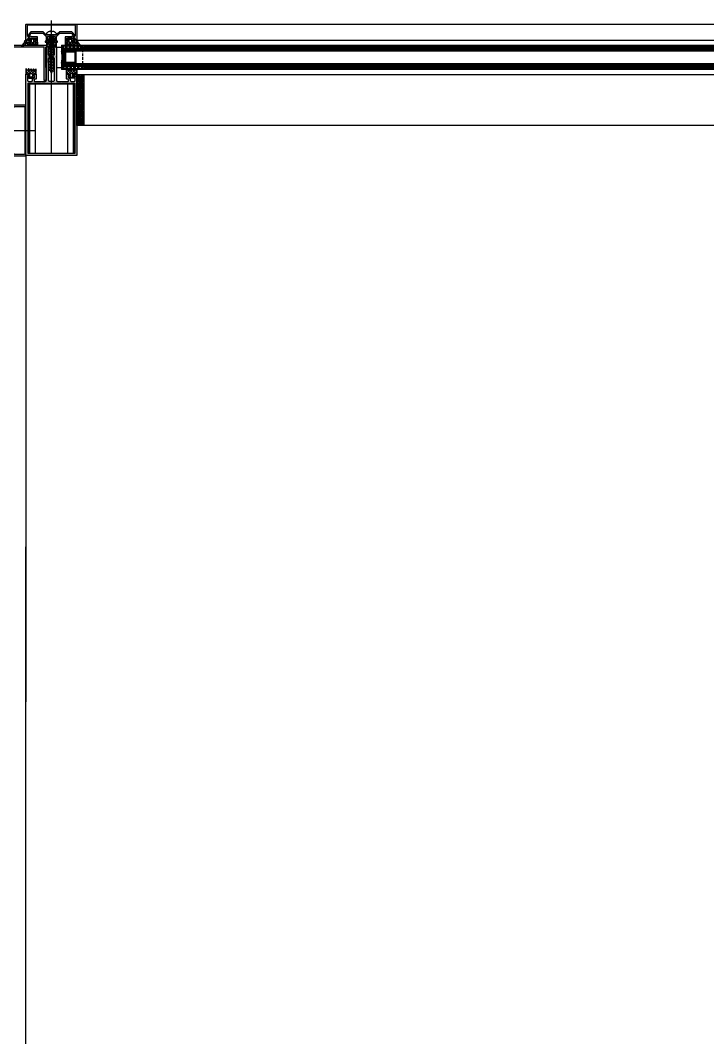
# Model space of a CAD drawing. Header units: millimetres. Extents: x 809 to 8159, y 33 to 4533.
# Drawn here: x 4983.3 to 5051, y 3380.2 to 3480.4 of the extents above; entities that cross this region are included whole.
import ezdxf

# ---------------------------------------------------------------- set-up
doc = ezdxf.new("R2010")
doc.units = ezdxf.units.MM
doc.linetypes.add('DASHDOT', pattern=[25.4, 12.7, -6.35, 0, -6.35])
doc.linetypes.add('HIDDEN', pattern=[0.375, 0.25, -0.125])
for name, color, linetype in [('1', 3, 'Continuous'), ('11', 11, 'Continuous'), ('3', 11, 'Continuous'), ('5', 11, 'Continuous'), ('EKSEN', 11, 'Continuous'), ('FITILLER', 240, 'Continuous'), ('GORUNUS-TARAMA', 11, 'Continuous')]:
    doc.layers.add(name, color=color, linetype=linetype)
doc.layers.add('cam', color=5, linetype='Continuous', lineweight=0)

# ---------------------------------------------------------------- blocks, each defined once
blk = doc.blocks.new('ajsdfxcvzx')
h = blk.add_hatch(color=256)
edge = h.paths.add_edge_path()
edge.add_arc((36944.6, -5111.41), 0.05, 0, 90)
edge.add_line((36944.6, -5111.36), (36939.96, -5111.36))
edge.add_arc((36939.96, -5111.41), 0.05, 90, 180)
edge.add_line((36939.91, -5111.41), (36939.91, -5112.37))
edge.add_line((36939.91, -5112.37), (36940.05, -5112.48))
edge.add_arc((36940.01, -5112.52), 0.05, -40, 50, ccw=False)
edge.add_line((36940.05, -5112.55), (36939.82, -5112.83))
edge.add_arc((36939.8, -5112.81), 0.02, 180, 320, ccw=False)
edge.add_line((36939.78, -5112.81), (36939.78, -5111.28))
edge.add_arc((36939.83, -5111.28), 0.05, 90, 180, ccw=False)
edge.add_line((36939.83, -5111.23), (36944.73, -5111.23))
edge.add_arc((36944.73, -5111.28), 0.05, 0, 90, ccw=False)
edge.add_line((36944.78, -5111.28), (36944.78, -5112.81))
edge.add_arc((36944.76, -5112.81), 0.02, -140, 0, ccw=False)
edge.add_line((36944.75, -5112.83), (36944.52, -5112.55))
edge.add_arc((36944.55, -5112.52), 0.05, 130, 220, ccw=False)
edge.add_line((36944.52, -5112.48), (36944.65, -5112.37))
edge.add_line((36944.65, -5112.37), (36944.65, -5111.41))
h = blk.add_hatch(color=256)
edge = h.paths.add_edge_path()
edge.add_line((36943.76, -5112.61), (36944.36, -5112.61))
edge.add_line((36944.36, -5112.61), (36944.6, -5112.89))
edge.add_line((36944.6, -5112.89), (36944.39, -5112.89))
edge.add_line((36944.39, -5112.89), (36944.39, -5112.96))
edge.add_arc((36944.44, -5112.96), 0.05, 180, 270)
edge.add_line((36944.44, -5113.01), (36944.78, -5113.01))
edge.add_line((36944.78, -5113.01), (36944.78, -5112.9))
edge.add_line((36944.78, -5112.9), (36944.48, -5112.54))
edge.add_arc((36944.52, -5112.51), 0.05, 130, 220, ccw=False)
edge.add_line((36944.49, -5112.47), (36944.58, -5112.4))
edge.add_arc((36944.54, -5112.36), 0.05, 310, 400)
edge.add_line((36944.58, -5112.33), (36944.33, -5112.02))
edge.add_arc((36944.29, -5112.06), 0.05, 40, 90)
edge.add_line((36944.29, -5112.01), (36943.11, -5112.01))
edge.add_arc((36943.11, -5112.06), 0.05, 90, 135)
edge.add_line((36943.07, -5112.02), (36942.9, -5112.2))
edge.add_line((36942.9, -5112.2), (36942.9, -5112.24))
edge.add_line((36942.9, -5112.24), (36942.85, -5112.24))
edge.add_line((36942.85, -5112.24), (36942.8, -5112.29))
edge.add_arc((36942.76, -5112.26), 0.05, 270, 315, ccw=False)
edge.add_line((36942.76, -5112.31), (36941.81, -5112.31))
edge.add_arc((36941.81, -5112.26), 0.05, 225, 270, ccw=False)
edge.add_line((36941.77, -5112.29), (36941.71, -5112.24))
edge.add_line((36941.71, -5112.24), (36941.67, -5112.24))
edge.add_line((36941.67, -5112.24), (36941.67, -5112.2))
edge.add_line((36941.67, -5112.2), (36941.5, -5112.02))
edge.add_arc((36941.46, -5112.06), 0.05, 45, 90)
edge.add_line((36941.46, -5112.01), (36940.28, -5112.01))
edge.add_arc((36940.28, -5112.06), 0.05, 90, 140)
edge.add_line((36940.24, -5112.02), (36939.99, -5112.33))
edge.add_arc((36940.02, -5112.36), 0.05, 140, 230)
edge.add_line((36939.99, -5112.4), (36940.08, -5112.47))
edge.add_arc((36940.05, -5112.51), 0.05, -40, 50, ccw=False)
edge.add_line((36940.09, -5112.54), (36939.79, -5112.9))
edge.add_line((36939.79, -5112.9), (36939.79, -5113.01))
edge.add_line((36939.79, -5113.01), (36940.13, -5113.01))
edge.add_arc((36940.13, -5112.96), 0.05, 270, 360)
edge.add_line((36940.18, -5112.96), (36940.18, -5112.89))
edge.add_line((36940.18, -5112.89), (36939.97, -5112.89))
edge.add_line((36939.97, -5112.89), (36940.21, -5112.61))
edge.add_line((36940.21, -5112.61), (36940.81, -5112.61))
edge.add_line((36940.81, -5112.61), (36940.81, -5112.89))
edge.add_line((36940.81, -5112.89), (36940.68, -5112.89))
edge.add_line((36940.68, -5112.89), (36940.68, -5112.96))
edge.add_arc((36940.73, -5112.96), 0.05, 180, 270)
edge.add_line((36940.73, -5113.01), (36940.93, -5113.01))
edge.add_line((36940.93, -5113.01), (36940.93, -5112.54))
edge.add_arc((36940.88, -5112.54), 0.05, 0, 90)
edge.add_line((36940.88, -5112.49), (36940.3, -5112.49))
edge.add_arc((36940.3, -5112.44), 0.05, 230, 270, ccw=False)
edge.add_line((36940.27, -5112.47), (36940.16, -5112.38))
edge.add_arc((36940.19, -5112.35), 0.05, 140, 230, ccw=False)
edge.add_line((36940.16, -5112.31), (36940.3, -5112.14))
edge.add_arc((36940.34, -5112.18), 0.05, 90, 140, ccw=False)
edge.add_line((36940.34, -5112.13), (36941.41, -5112.13))
edge.add_arc((36941.41, -5112.18), 0.05, 45, 90, ccw=False)
edge.add_line((36941.45, -5112.14), (36941.77, -5112.46))
edge.add_arc((36941.73, -5112.5), 0.05, 0, 45, ccw=False)
edge.add_line((36941.78, -5112.5), (36941.78, -5112.91))
edge.add_line((36941.78, -5112.91), (36941.68, -5112.91))
edge.add_line((36941.68, -5112.91), (36941.68, -5113.01))
edge.add_line((36941.68, -5113.01), (36941.98, -5113.01))
edge.add_arc((36941.98, -5112.96), 0.05, 270, 360)
edge.add_line((36942.03, -5112.96), (36942.03, -5112.89))
edge.add_line((36942.03, -5112.89), (36941.9, -5112.89))
edge.add_line((36941.9, -5112.89), (36941.9, -5112.51))
edge.add_arc((36941.95, -5112.51), 0.05, 90, 180, ccw=False)
edge.add_line((36941.95, -5112.46), (36942.61, -5112.46))
edge.add_arc((36942.61, -5112.51), 0.05, 0, 90, ccw=False)
edge.add_line((36942.66, -5112.51), (36942.66, -5112.89))
edge.add_line((36942.66, -5112.89), (36942.53, -5112.89))
edge.add_line((36942.53, -5112.89), (36942.53, -5112.96))
edge.add_arc((36942.58, -5112.96), 0.05, 180, 270)
edge.add_line((36942.58, -5113.01), (36942.88, -5113.01))
edge.add_line((36942.88, -5113.01), (36942.88, -5112.91))
edge.add_line((36942.88, -5112.91), (36942.78, -5112.91))
edge.add_line((36942.78, -5112.91), (36942.78, -5112.5))
edge.add_arc((36942.83, -5112.5), 0.05, 135, 180, ccw=False)
edge.add_line((36942.8, -5112.46), (36943.12, -5112.14))
edge.add_arc((36943.16, -5112.18), 0.05, 90, 135, ccw=False)
edge.add_line((36943.16, -5112.13), (36944.23, -5112.13))
edge.add_arc((36944.23, -5112.18), 0.05, 40, 90, ccw=False)
edge.add_line((36944.27, -5112.14), (36944.41, -5112.31))
edge.add_arc((36944.38, -5112.35), 0.05, -50, 40, ccw=False)
edge.add_line((36944.41, -5112.38), (36944.3, -5112.47))
edge.add_arc((36944.27, -5112.44), 0.05, 270, 310, ccw=False)
edge.add_line((36944.27, -5112.49), (36943.69, -5112.49))
edge.add_arc((36943.69, -5112.54), 0.05, 90, 180)
edge.add_line((36943.64, -5112.54), (36943.64, -5113.01))
edge.add_line((36943.64, -5113.01), (36943.84, -5113.01))
edge.add_arc((36943.84, -5112.96), 0.05, 270, 360)
edge.add_line((36943.89, -5112.96), (36943.89, -5112.89))
edge.add_line((36943.89, -5112.89), (36943.76, -5112.89))
edge.add_line((36943.76, -5112.89), (36943.76, -5112.61))
blk.add_hatch(color=256).paths.add_polyline_path([(36930.31, -5113.31), (36941.79, -5113.31), (36941.78, -5116.78), (36941.58, -5116.78), (36941.58, -5113.51), (36930.31, -5113.51)])
h = blk.add_hatch(color=256)
edge = h.paths.add_edge_path()
edge.add_line((36940.03, -5116.23), (36940.03, -5116.3))
edge.add_line((36940.03, -5116.3), (36939.94, -5116.3))
edge.add_line((36939.94, -5116.3), (36939.94, -5116.78))
edge.add_arc((36940.04, -5116.78), 0.1, 180, 270)
edge.add_line((36940.04, -5116.88), (36940.32, -5116.88))
edge.add_arc((36940.32, -5116.78), 0.1, 270, 360)
edge.add_line((36940.42, -5116.78), (36940.42, -5116.7))
edge.add_arc((36940.47, -5116.7), 0.05, 495, 540, ccw=False)
edge.add_line((36940.44, -5116.66), (36940.61, -5116.49))
edge.add_arc((36940.57, -5116.45), 0.05, 315, 360)
edge.add_line((36940.62, -5116.45), (36940.62, -5116.3))
edge.add_line((36940.62, -5116.3), (36940.53, -5116.3))
edge.add_line((36940.53, -5116.3), (36940.53, -5116.23))
edge.add_arc((36940.58, -5116.23), 0.05, 90, 180, ccw=False)
edge.add_line((36940.58, -5116.18), (36940.78, -5116.18))
edge.add_line((36940.78, -5116.18), (36940.78, -5116.62))
edge.add_arc((36940.73, -5116.62), 0.05, 270, 360, ccw=False)
edge.add_line((36940.73, -5116.67), (36940.67, -5116.67))
edge.add_arc((36940.67, -5116.72), 0.05, 450, 495)
edge.add_line((36940.63, -5116.68), (36940.6, -5116.71))
edge.add_arc((36940.63, -5116.75), 0.05, 495, 540)
edge.add_line((36940.58, -5116.75), (36940.58, -5116.83))
edge.add_arc((36940.63, -5116.83), 0.05, 180, 270)
edge.add_line((36940.63, -5116.88), (36940.88, -5116.88))
edge.add_line((36940.88, -5116.88), (36941.25, -5116.88))
edge.add_line((36941.25, -5116.88), (36941.28, -5116.91))
edge.add_line((36941.28, -5116.91), (36941.31, -5116.88))
edge.add_line((36941.31, -5116.88), (36941.68, -5116.88))
edge.add_arc((36941.69, -5116.78), 0.0919, 264.9295, 360.955)
edge.add_line((36941.78, -5116.78), (36941.78, -5114.51))
edge.add_arc((36941.78, -5114.49), 0.02, 270, 450)
edge.add_line((36941.78, -5114.47), (36941.78, -5114.45))
edge.add_arc((36941.78, -5114.43), 0.02, 270, 450)
edge.add_line((36941.78, -5114.41), (36941.78, -5113.48))
edge.add_line((36941.78, -5113.48), (36941.92, -5113.48))
edge.add_arc((36941.92, -5113.54), 0.06, 360, 450, ccw=False)
edge.add_line((36941.98, -5113.54), (36942.05, -5113.54))
edge.add_arc((36942.05, -5113.57), 0.03, 360, 450, ccw=False)
edge.add_line((36942.08, -5113.57), (36942.08, -5113.61))
edge.add_arc((36942.05, -5113.61), 0.03, 270, 360, ccw=False)
edge.add_line((36942.05, -5113.64), (36941.98, -5113.64))
edge.add_line((36941.98, -5113.64), (36941.98, -5114.28))
edge.add_line((36941.98, -5114.28), (36942.23, -5114.28))
edge.add_line((36942.23, -5114.28), (36942.28, -5114.33))
edge.add_line((36942.28, -5114.33), (36942.33, -5114.28))
edge.add_line((36942.33, -5114.28), (36942.58, -5114.28))
edge.add_line((36942.58, -5114.28), (36942.58, -5113.64))
edge.add_line((36942.58, -5113.64), (36942.51, -5113.64))
edge.add_arc((36942.51, -5113.61), 0.03, 180, 270, ccw=False)
edge.add_line((36942.48, -5113.61), (36942.48, -5113.57))
edge.add_arc((36942.51, -5113.57), 0.03, 90, 180, ccw=False)
edge.add_line((36942.51, -5113.54), (36942.58, -5113.54))
edge.add_arc((36942.64, -5113.54), 0.06, 450, 540, ccw=False)
edge.add_line((36942.64, -5113.48), (36942.78, -5113.48))
edge.add_line((36942.78, -5113.48), (36942.78, -5114.41))
edge.add_arc((36942.78, -5114.43), 0.02, 450, 630)
edge.add_line((36942.78, -5114.45), (36942.78, -5114.47))
edge.add_arc((36942.78, -5114.49), 0.02, 450, 630)
edge.add_line((36942.78, -5114.51), (36942.78, -5116.78))
edge.add_arc((36942.88, -5116.78), 0.0919, 539.045, 635.0705)
edge.add_line((36942.88, -5116.88), (36943.25, -5116.88))
edge.add_line((36943.25, -5116.88), (36943.28, -5116.91))
edge.add_line((36943.28, -5116.91), (36943.31, -5116.88))
edge.add_line((36943.31, -5116.88), (36943.68, -5116.88))
edge.add_line((36943.68, -5116.88), (36943.93, -5116.88))
edge.add_arc((36943.93, -5116.83), 0.05, 270, 360)
edge.add_line((36943.98, -5116.83), (36943.98, -5116.75))
edge.add_arc((36943.93, -5116.75), 0.05, 360, 405)
edge.add_line((36943.97, -5116.71), (36943.94, -5116.68))
edge.add_arc((36943.9, -5116.72), 0.05, 405, 450)
edge.add_line((36943.9, -5116.67), (36943.83, -5116.67))
edge.add_arc((36943.83, -5116.62), 0.05, 180, 270, ccw=False)
edge.add_line((36943.78, -5116.62), (36943.78, -5116.18))
edge.add_line((36943.78, -5116.18), (36943.98, -5116.18))
edge.add_arc((36943.98, -5116.23), 0.05, 360, 450, ccw=False)
edge.add_line((36944.03, -5116.23), (36944.03, -5116.3))
edge.add_line((36944.03, -5116.3), (36943.94, -5116.3))
edge.add_line((36943.94, -5116.3), (36943.94, -5116.45))
edge.add_arc((36943.99, -5116.45), 0.05, 540, 585)
edge.add_line((36943.96, -5116.49), (36944.13, -5116.66))
edge.add_arc((36944.09, -5116.7), 0.05, 360, 405, ccw=False)
edge.add_line((36944.14, -5116.7), (36944.14, -5116.78))
edge.add_arc((36944.24, -5116.78), 0.1, 180, 270)
edge.add_line((36944.24, -5116.88), (36944.52, -5116.88))
edge.add_arc((36944.52, -5116.78), 0.1, 270, 360)
edge.add_line((36944.62, -5116.78), (36944.62, -5116.3))
edge.add_line((36944.62, -5116.3), (36944.53, -5116.3))
edge.add_line((36944.53, -5116.3), (36944.53, -5116.23))
edge.add_arc((36944.58, -5116.23), 0.05, 90, 180, ccw=False)
edge.add_line((36944.58, -5116.18), (36944.78, -5116.18))
edge.add_line((36944.78, -5116.18), (36944.78, -5124.17))
edge.add_line((36944.78, -5124.17), (36939.78, -5124.17))
edge.add_line((36939.78, -5124.17), (36939.78, -5116.18))
edge.add_line((36939.78, -5116.18), (36939.98, -5116.18))
edge.add_arc((36939.98, -5116.23), 0.05, 360, 450, ccw=False)
h.paths.add_polyline_path([(36944.58, -5117.07), (36944.58, -5123.97), (36939.98, -5123.97), (36939.98, -5117.07), (36942.28, -5117.07)], flags=16)
edge = h.paths.add_edge_path(flags=16)
edge.add_arc((36942.08, -5114.67), 0.1, 450, 540)
edge.add_line((36941.98, -5114.67), (36941.98, -5116.77))
edge.add_arc((36942.08, -5116.77), 0.1, 180, 270)
edge.add_line((36942.08, -5116.87), (36942.48, -5116.87))
edge.add_arc((36942.48, -5116.77), 0.1, 270, 360)
edge.add_line((36942.58, -5116.77), (36942.58, -5114.67))
edge.add_arc((36942.48, -5114.67), 0.1, 360, 450)
edge.add_line((36942.48, -5114.57), (36942.08, -5114.57))
h = blk.add_hatch()
h.set_pattern_fill('NET', color=256, angle=270, style=0)
h.set_pattern_definition([(270, (36935.82653, -5172.3473), (0.125, -4e-17), []), (360, (36935.82653, -5172.3473), (4e-17, 0.125), [])])
h.paths.add_polyline_path([(36943.58, -5113.93), (36943.58, -5115.09), (36943.28, -5115.09), (36943.32, -5114.89), (36943.34, -5114.65), (36943.34, -5114.39), (36943.31, -5114.06), (36943.29, -5113.93)])
h = blk.add_hatch(color=256)
edge = h.paths.add_edge_path()
edge.add_arc((36939.6, -5119.39), 0.05, 0, 90, ccw=False)
edge.add_line((36939.65, -5119.39), (36939.65, -5124.03))
edge.add_arc((36939.6, -5124.03), 0.05, -90, 0, ccw=False)
edge.add_line((36939.6, -5124.08), (36938.65, -5124.08))
edge.add_line((36938.65, -5124.08), (36938.54, -5123.94))
edge.add_arc((36938.5, -5123.98), 0.05, 40, 130)
edge.add_line((36938.47, -5123.94), (36938.19, -5124.17))
edge.add_arc((36938.2, -5124.19), 0.02, 130, 270)
edge.add_line((36938.2, -5124.21), (36939.73, -5124.21))
edge.add_arc((36939.73, -5124.16), 0.05, 270, 360)
edge.add_line((36939.78, -5124.16), (36939.78, -5119.26))
edge.add_arc((36939.73, -5119.26), 0.05, 0, 90)
edge.add_line((36939.73, -5119.21), (36938.2, -5119.21))
edge.add_arc((36938.2, -5119.23), 0.02, 90, 230)
edge.add_line((36938.19, -5119.24), (36938.47, -5119.47))
edge.add_arc((36938.5, -5119.44), 0.05, 230, 320)
edge.add_line((36938.54, -5119.47), (36938.65, -5119.34))
edge.add_line((36938.65, -5119.34), (36939.6, -5119.34))
at = {"layer": 'FITILLER'}
h = blk.add_hatch(dxfattribs=at)
h.set_pattern_fill('NET', color=256, scale=1.5, angle=315, style=0)
h.set_pattern_definition([(315, (36956.77251, -5098.58968), (0.1325825, 0.1325825), []), (45, (36956.77251, -5098.58968), (-0.1325825, 0.1325825), [])])
edge = h.paths.add_edge_path(flags=16)
edge.add_arc((36940.4, -5112.83), 0.1, 90, 180)
edge.add_line((36940.3, -5112.83), (36940.3, -5112.96))
edge.add_arc((36940.4, -5112.96), 0.1, 180, 270)
edge.add_line((36940.4, -5113.06), (36940.45, -5113.06))
edge.add_arc((36940.45, -5112.96), 0.1, 270, 360)
edge.add_line((36940.55, -5112.96), (36940.55, -5112.83))
edge.add_arc((36940.45, -5112.83), 0.1, 360, 450)
edge.add_line((36940.45, -5112.73), (36940.4, -5112.73))
edge = h.paths.add_edge_path()
edge.add_arc((36939.44, -5112.99), 0.2, 319.7669, 350)
edge.add_line((36939.64, -5113.03), (36939.66, -5112.89))
edge.add_arc((36939.71, -5112.9), 0.05, 105, 170, ccw=False)
edge.add_line((36939.7, -5112.85), (36939.77, -5112.83))
edge.add_line((36939.77, -5112.83), (36939.77, -5113.01))
edge.add_line((36939.77, -5113.01), (36940.15, -5113.01))
edge.add_arc((36940.15, -5112.96), 0.05, 270, 360)
edge.add_line((36940.2, -5112.96), (36940.2, -5112.84))
edge.add_line((36940.2, -5112.84), (36940.1, -5112.84))
edge.add_line((36940.1, -5112.84), (36940.1, -5112.79))
edge.add_line((36940.1, -5112.79), (36940.18, -5112.66))
edge.add_arc((36940.22, -5112.68), 0.05, 90, 150, ccw=False)
edge.add_line((36940.22, -5112.63), (36940.63, -5112.63))
edge.add_arc((36940.63, -5112.68), 0.05, 30, 90, ccw=False)
edge.add_line((36940.68, -5112.66), (36940.75, -5112.79))
edge.add_line((36940.75, -5112.79), (36940.75, -5112.84))
edge.add_line((36940.75, -5112.84), (36940.65, -5112.84))
edge.add_line((36940.65, -5112.84), (36940.65, -5112.96))
edge.add_arc((36940.7, -5112.96), 0.05, 180, 270)
edge.add_line((36940.7, -5113.01), (36940.93, -5113.01))
edge.add_line((36940.93, -5113.01), (36940.93, -5113.36))
edge.add_line((36940.93, -5113.36), (36940.78, -5113.36))
edge.add_line((36940.78, -5113.36), (36940.78, -5113.21))
edge.add_arc((36940.73, -5113.21), 0.05, 360, 450)
edge.add_line((36940.73, -5113.16), (36940.71, -5113.16))
edge.add_arc((36940.71, -5113.21), 0.05, 90, 180)
edge.add_line((36940.66, -5113.21), (36940.66, -5113.36))
edge.add_line((36940.66, -5113.36), (36940.51, -5113.36))
edge.add_line((36940.51, -5113.36), (36940.51, -5113.21))
edge.add_arc((36940.46, -5113.21), 0.05, 0, 90)
edge.add_line((36940.46, -5113.16), (36940.44, -5113.16))
edge.add_arc((36940.44, -5113.21), 0.05, 90, 180)
edge.add_line((36940.39, -5113.21), (36940.39, -5113.36))
edge.add_line((36940.39, -5113.36), (36940.24, -5113.36))
edge.add_line((36940.24, -5113.36), (36940.24, -5113.21))
edge.add_arc((36940.19, -5113.21), 0.05, 0, 90)
edge.add_line((36940.19, -5113.16), (36940.17, -5113.16))
edge.add_arc((36940.17, -5113.21), 0.05, 90, 180)
edge.add_line((36940.12, -5113.21), (36940.12, -5113.36))
edge.add_line((36940.12, -5113.36), (36939.97, -5113.36))
edge.add_line((36939.97, -5113.36), (36939.97, -5113.21))
edge.add_arc((36939.92, -5113.21), 0.05, 0, 90)
edge.add_line((36939.92, -5113.16), (36939.81, -5113.16))
edge.add_arc((36939.81, -5113.21), 0.05, 90, 130)
edge.add_line((36939.78, -5113.17), (36939.46, -5113.44))
edge.add_arc((36939.42, -5113.41), 0.05, 139.7669, 319.7669, ccw=False)
edge.add_line((36939.38, -5113.37), (36939.6, -5113.12))
h = blk.add_hatch(dxfattribs=at)
h.set_pattern_fill('NET', color=256, scale=1.5, angle=315, style=0)
h.set_pattern_definition([(315, (37020.3165, -5094.69552), (0.1325825, 0.1325825), []), (45, (37020.3165, -5094.69552), (-0.1325825, 0.1325825), [])])
edge = h.paths.add_edge_path(flags=16)
edge.add_arc((36942.26, -5113), 0.1, 180, 270, ccw=False)
edge.add_line((36942.16, -5113), (36942.16, -5112.84))
edge.add_arc((36942.26, -5112.84), 0.1, 90, 180, ccw=False)
edge.add_line((36942.26, -5112.74), (36942.31, -5112.74))
edge.add_arc((36942.31, -5112.84), 0.1, 0, 90, ccw=False)
edge.add_line((36942.41, -5112.84), (36942.41, -5113))
edge.add_arc((36942.31, -5113), 0.1, -90, 0, ccw=False)
edge.add_line((36942.31, -5113.1), (36942.26, -5113.1))
edge = h.paths.add_edge_path()
edge.add_line((36941.79, -5113.02), (36941.79, -5113.53))
edge.add_arc((36941.8, -5113.53), 0.01, 180, 315)
edge.add_line((36941.8, -5113.54), (36941.91, -5113.43))
edge.add_arc((36941.92, -5113.44), 0.00893, 45, 135, ccw=False)
edge.add_line((36941.93, -5113.43), (36942.04, -5113.54))
edge.add_arc((36942.04, -5113.53), 0.00893, 225, 315)
edge.add_line((36942.05, -5113.54), (36942.16, -5113.43))
edge.add_arc((36942.16, -5113.44), 0.00893, 45, 135, ccw=False)
edge.add_line((36942.17, -5113.43), (36942.28, -5113.54))
edge.add_arc((36942.29, -5113.53), 0.00893, 225, 315)
edge.add_line((36942.29, -5113.54), (36942.4, -5113.43))
edge.add_arc((36942.41, -5113.44), 0.00893, 45, 135, ccw=False)
edge.add_line((36942.41, -5113.43), (36942.52, -5113.54))
edge.add_arc((36942.53, -5113.53), 0.00893, 225, 315)
edge.add_line((36942.54, -5113.54), (36942.64, -5113.43))
edge.add_arc((36942.65, -5113.44), 0.00893, 45, 135, ccw=False)
edge.add_line((36942.66, -5113.43), (36942.77, -5113.54))
edge.add_arc((36942.78, -5113.53), 0.01, 225, 360)
edge.add_line((36942.79, -5113.53), (36942.79, -5113.02))
edge.add_line((36942.79, -5113.02), (36942.56, -5113.02))
edge.add_arc((36942.56, -5112.97), 0.05, 180, 270, ccw=False)
edge.add_line((36942.51, -5112.97), (36942.51, -5112.85))
edge.add_line((36942.51, -5112.85), (36942.61, -5112.85))
edge.add_line((36942.61, -5112.85), (36942.61, -5112.8))
edge.add_line((36942.61, -5112.8), (36942.54, -5112.67))
edge.add_arc((36942.49, -5112.69), 0.05, 30, 90)
edge.add_line((36942.49, -5112.64), (36942.08, -5112.64))
edge.add_arc((36942.08, -5112.69), 0.05, 90, 150)
edge.add_line((36942.04, -5112.67), (36941.96, -5112.8))
edge.add_line((36941.96, -5112.8), (36941.96, -5112.85))
edge.add_line((36941.96, -5112.85), (36942.06, -5112.85))
edge.add_line((36942.06, -5112.85), (36942.06, -5112.97))
edge.add_arc((36942.01, -5112.97), 0.05, 270, 360, ccw=False)
edge.add_line((36942.01, -5113.02), (36941.79, -5113.02))
h = blk.add_hatch(dxfattribs=at)
h.set_pattern_fill('NET', color=256, scale=1.5, angle=315, style=0)
h.set_pattern_definition([(225, (36927.7963, -5098.58968), (-0.1325825, 0.1325825), []), (135, (36927.7963, -5098.58968), (0.1325825, 0.1325825), [])])
edge = h.paths.add_edge_path(flags=16)
edge.add_arc((36944.17, -5112.83), 0.1, 0, 90, ccw=False)
edge.add_line((36944.27, -5112.83), (36944.27, -5112.96))
edge.add_arc((36944.17, -5112.96), 0.1, -90, 0, ccw=False)
edge.add_line((36944.17, -5113.06), (36944.12, -5113.06))
edge.add_arc((36944.12, -5112.96), 0.1, 180, 270, ccw=False)
edge.add_line((36944.02, -5112.96), (36944.02, -5112.83))
edge.add_arc((36944.12, -5112.83), 0.1, 90, 180, ccw=False)
edge.add_line((36944.12, -5112.73), (36944.17, -5112.73))
edge = h.paths.add_edge_path()
edge.add_arc((36945.13, -5112.99), 0.2, 190, 220.2331, ccw=False)
edge.add_line((36944.93, -5113.03), (36944.9, -5112.89))
edge.add_arc((36944.86, -5112.9), 0.05, 10, 75)
edge.add_line((36944.87, -5112.85), (36944.8, -5112.83))
edge.add_line((36944.8, -5112.83), (36944.8, -5113.01))
edge.add_line((36944.8, -5113.01), (36944.42, -5113.01))
edge.add_arc((36944.42, -5112.96), 0.05, 180, 270, ccw=False)
edge.add_line((36944.37, -5112.96), (36944.37, -5112.84))
edge.add_line((36944.37, -5112.84), (36944.47, -5112.84))
edge.add_line((36944.47, -5112.84), (36944.47, -5112.79))
edge.add_line((36944.47, -5112.79), (36944.39, -5112.66))
edge.add_arc((36944.35, -5112.68), 0.05, 30, 90)
edge.add_line((36944.35, -5112.63), (36943.94, -5112.63))
edge.add_arc((36943.94, -5112.68), 0.05, 90, 150)
edge.add_line((36943.89, -5112.66), (36943.82, -5112.79))
edge.add_line((36943.82, -5112.79), (36943.82, -5112.84))
edge.add_line((36943.82, -5112.84), (36943.92, -5112.84))
edge.add_line((36943.92, -5112.84), (36943.92, -5112.96))
edge.add_arc((36943.87, -5112.96), 0.05, -90, 0, ccw=False)
edge.add_line((36943.87, -5113.01), (36943.64, -5113.01))
edge.add_line((36943.64, -5113.01), (36943.64, -5113.36))
edge.add_line((36943.64, -5113.36), (36943.79, -5113.36))
edge.add_line((36943.79, -5113.36), (36943.79, -5113.21))
edge.add_arc((36943.84, -5113.21), 0.05, 90, 180, ccw=False)
edge.add_line((36943.84, -5113.16), (36943.86, -5113.16))
edge.add_arc((36943.86, -5113.21), 0.05, 0, 90, ccw=False)
edge.add_line((36943.91, -5113.21), (36943.91, -5113.36))
edge.add_line((36943.91, -5113.36), (36944.06, -5113.36))
edge.add_line((36944.06, -5113.36), (36944.06, -5113.21))
edge.add_arc((36944.11, -5113.21), 0.05, 90, 180, ccw=False)
edge.add_line((36944.11, -5113.16), (36944.13, -5113.16))
edge.add_arc((36944.13, -5113.21), 0.05, 0, 90, ccw=False)
edge.add_line((36944.18, -5113.21), (36944.18, -5113.36))
edge.add_line((36944.18, -5113.36), (36944.33, -5113.36))
edge.add_line((36944.33, -5113.36), (36944.33, -5113.21))
edge.add_arc((36944.38, -5113.21), 0.05, 90, 180, ccw=False)
edge.add_line((36944.38, -5113.16), (36944.4, -5113.16))
edge.add_arc((36944.4, -5113.21), 0.05, 0, 90, ccw=False)
edge.add_line((36944.45, -5113.21), (36944.45, -5113.36))
edge.add_line((36944.45, -5113.36), (36944.6, -5113.36))
edge.add_line((36944.6, -5113.36), (36944.6, -5113.21))
edge.add_arc((36944.65, -5113.21), 0.05, 90, 180, ccw=False)
edge.add_line((36944.65, -5113.16), (36944.76, -5113.16))
edge.add_arc((36944.76, -5113.21), 0.05, 50, 90, ccw=False)
edge.add_line((36944.79, -5113.17), (36945.11, -5113.44))
edge.add_arc((36945.15, -5113.41), 0.05, 220.2331, 400.2331)
edge.add_line((36945.19, -5113.37), (36944.97, -5113.12))
h = blk.add_hatch(dxfattribs=at)
h.set_pattern_fill('NET', color=256, scale=1.5, angle=315, style=0)
h.set_pattern_definition([(315, (36952.531, -5102.56567), (0.1325825, 0.1325825), []), (45, (36952.531, -5102.56567), (-0.1325825, 0.1325825), [])])
edge = h.paths.add_edge_path(flags=16)
edge.add_arc((36940.31, -5116.2), 0.1, 0, 90, ccw=False)
edge.add_line((36940.41, -5116.2), (36940.41, -5116.36))
edge.add_arc((36940.31, -5116.36), 0.1, 270, 360, ccw=False)
edge.add_line((36940.31, -5116.46), (36940.26, -5116.46))
edge.add_arc((36940.26, -5116.36), 0.1, 180, 270, ccw=False)
edge.add_line((36940.16, -5116.36), (36940.16, -5116.2))
edge.add_arc((36940.26, -5116.2), 0.1, 90, 180, ccw=False)
edge.add_line((36940.26, -5116.1), (36940.31, -5116.1))
edge = h.paths.add_edge_path()
edge.add_line((36940.78, -5116.18), (36940.78, -5115.66))
edge.add_arc((36940.77, -5115.66), 0.01, 0, 135)
edge.add_line((36940.77, -5115.66), (36940.66, -5115.77))
edge.add_arc((36940.65, -5115.76), 0.00893, 225, 315, ccw=False)
edge.add_line((36940.64, -5115.77), (36940.53, -5115.66))
edge.add_arc((36940.53, -5115.66), 0.00893, 45, 135)
edge.add_line((36940.52, -5115.66), (36940.41, -5115.77))
edge.add_arc((36940.41, -5115.76), 0.00893, 225, 315, ccw=False)
edge.add_line((36940.4, -5115.77), (36940.29, -5115.66))
edge.add_arc((36940.28, -5115.66), 0.00893, 45, 135)
edge.add_line((36940.28, -5115.66), (36940.17, -5115.77))
edge.add_arc((36940.16, -5115.76), 0.00893, 225, 315, ccw=False)
edge.add_line((36940.16, -5115.77), (36940.05, -5115.66))
edge.add_arc((36940.04, -5115.66), 0.00893, 45, 135)
edge.add_line((36940.03, -5115.66), (36939.92, -5115.77))
edge.add_arc((36939.92, -5115.76), 0.00893, 225, 315, ccw=False)
edge.add_line((36939.91, -5115.77), (36939.8, -5115.66))
edge.add_arc((36939.79, -5115.66), 0.01, 45, 180)
edge.add_line((36939.78, -5115.66), (36939.78, -5116.18))
edge.add_line((36939.78, -5116.18), (36940.01, -5116.18))
edge.add_arc((36940.01, -5116.23), 0.05, 0, 90, ccw=False)
edge.add_line((36940.06, -5116.23), (36940.06, -5116.35))
edge.add_line((36940.06, -5116.35), (36939.96, -5116.35))
edge.add_line((36939.96, -5116.35), (36939.96, -5116.4))
edge.add_line((36939.96, -5116.4), (36940.03, -5116.53))
edge.add_arc((36940.08, -5116.51), 0.05, 210, 270)
edge.add_line((36940.08, -5116.56), (36940.49, -5116.56))
edge.add_arc((36940.49, -5116.51), 0.05, 270, 330)
edge.add_line((36940.53, -5116.53), (36940.61, -5116.4))
edge.add_line((36940.61, -5116.4), (36940.61, -5116.35))
edge.add_line((36940.61, -5116.35), (36940.51, -5116.35))
edge.add_line((36940.51, -5116.35), (36940.51, -5116.23))
edge.add_arc((36940.56, -5116.23), 0.05, 90, 180, ccw=False)
edge.add_line((36940.56, -5116.18), (36940.78, -5116.18))
h = blk.add_hatch(dxfattribs=at)
h.set_pattern_fill('NET', color=256, scale=1.5, angle=315, style=0)
h.set_pattern_definition([(225, (36932.03781, -5102.56567), (-0.1325825, 0.1325825), []), (135, (36932.03781, -5102.56567), (0.1325825, 0.1325825), [])])
edge = h.paths.add_edge_path(flags=16)
edge.add_arc((36944.26, -5116.2), 0.1, 90, 180)
edge.add_line((36944.16, -5116.2), (36944.16, -5116.36))
edge.add_arc((36944.26, -5116.36), 0.1, 180, 270)
edge.add_line((36944.26, -5116.46), (36944.31, -5116.46))
edge.add_arc((36944.31, -5116.36), 0.1, 270, 360)
edge.add_line((36944.41, -5116.36), (36944.41, -5116.2))
edge.add_arc((36944.31, -5116.2), 0.1, 0, 90)
edge.add_line((36944.31, -5116.1), (36944.26, -5116.1))
edge = h.paths.add_edge_path()
edge.add_line((36943.78, -5116.18), (36943.78, -5115.66))
edge.add_arc((36943.79, -5115.66), 0.01, 45, 180, ccw=False)
edge.add_line((36943.8, -5115.66), (36943.91, -5115.77))
edge.add_arc((36943.92, -5115.76), 0.00893, 225, 315)
edge.add_line((36943.92, -5115.77), (36944.03, -5115.66))
edge.add_arc((36944.04, -5115.66), 0.00893, 45, 135, ccw=False)
edge.add_line((36944.05, -5115.66), (36944.16, -5115.77))
edge.add_arc((36944.16, -5115.76), 0.00893, 225, 315)
edge.add_line((36944.17, -5115.77), (36944.28, -5115.66))
edge.add_arc((36944.28, -5115.66), 0.00893, 45, 135, ccw=False)
edge.add_line((36944.29, -5115.66), (36944.4, -5115.77))
edge.add_arc((36944.41, -5115.76), 0.00893, 225, 315)
edge.add_line((36944.41, -5115.77), (36944.52, -5115.66))
edge.add_arc((36944.53, -5115.66), 0.00893, 45, 135, ccw=False)
edge.add_line((36944.53, -5115.66), (36944.64, -5115.77))
edge.add_arc((36944.65, -5115.76), 0.00893, 225, 315)
edge.add_line((36944.66, -5115.77), (36944.77, -5115.66))
edge.add_arc((36944.77, -5115.66), 0.01, 0, 135, ccw=False)
edge.add_line((36944.78, -5115.66), (36944.78, -5116.18))
edge.add_line((36944.78, -5116.18), (36944.56, -5116.18))
edge.add_arc((36944.56, -5116.23), 0.05, 90, 180)
edge.add_line((36944.51, -5116.23), (36944.51, -5116.35))
edge.add_line((36944.51, -5116.35), (36944.61, -5116.35))
edge.add_line((36944.61, -5116.35), (36944.61, -5116.4))
edge.add_line((36944.61, -5116.4), (36944.53, -5116.53))
edge.add_arc((36944.49, -5116.51), 0.05, 270, 330, ccw=False)
edge.add_line((36944.49, -5116.56), (36944.08, -5116.56))
edge.add_arc((36944.08, -5116.51), 0.05, 210, 270, ccw=False)
edge.add_line((36944.03, -5116.53), (36943.96, -5116.4))
edge.add_line((36943.96, -5116.4), (36943.96, -5116.35))
edge.add_line((36943.96, -5116.35), (36944.06, -5116.35))
edge.add_line((36944.06, -5116.35), (36944.06, -5116.23))
edge.add_arc((36944.01, -5116.23), 0.05, 360, 450)
edge.add_line((36944.01, -5116.18), (36943.78, -5116.18))
h = blk.add_hatch(dxfattribs=at)
h.set_pattern_fill('DOTS', color=256, scale=1.2, angle=225, style=0)
h.set_pattern_definition([(315, (36803.22263, -5022.010384), (-0.026516504, -0.079549513), [0, -0.075])])
h.paths.add_polyline_path([(36944.8, -5116.21), (36945.48, -5116.21), (36945.48, -5121.21), (36944.8, -5121.21)])
at = {"linetype": 'HIDDEN'}
for p, q in [((36945.37, -5113.51), (36943.28, -5113.51)), ((36945.37, -5115.51), (36945.37, -5113.51)), ((36943.31, -5115.51), (36945.37, -5115.51))]:
    blk.add_line(p, q, dxfattribs=at)
for p, q in [((36943.29, -5113.51), (36943.28, -5113.51)), ((36943.58, -5113.9), (36943.58, -5114.5))]:
    blk.add_line(p, q)
for points in [[(36944.65, -5111.41, 0.414214), (36944.6, -5111.36), (36939.96, -5111.36, 0.414214), (36939.91, -5111.41), (36939.91, -5112.37), (36940.05, -5112.48, -0.414214), (36940.05, -5112.55), (36939.82, -5112.83, -0.700208), (36939.78, -5112.81), (36939.78, -5111.28, -0.414214), (36939.83, -5111.23), (36944.73, -5111.23, -0.414214), (36944.78, -5111.28), (36944.78, -5112.81, -0.700208), (36944.75, -5112.83), (36944.52, -5112.55, -0.414214), (36944.52, -5112.48), (36944.65, -5112.37)], [(36943.76, -5112.61), (36944.36, -5112.61), (36944.6, -5112.89), (36944.39, -5112.89), (36944.39, -5112.96, 0.414214), (36944.44, -5113.01), (36944.78, -5113.01), (36944.78, -5112.9), (36944.48, -5112.54, -0.414214), (36944.49, -5112.47), (36944.58, -5112.4, 0.414214), (36944.58, -5112.33), (36944.33, -5112.02, 0.221695), (36944.29, -5112.01), (36943.11, -5112.01, 0.198912), (36943.07, -5112.02), (36942.9, -5112.2), (36942.9, -5112.24), (36942.85, -5112.24), (36942.8, -5112.29, -0.198912), (36942.76, -5112.31), (36941.81, -5112.31, -0.198912), (36941.77, -5112.29), (36941.71, -5112.24), (36941.67, -5112.24), (36941.67, -5112.2), (36941.5, -5112.02, 0.198912), (36941.46, -5112.01), (36940.28, -5112.01, 0.221695), (36940.24, -5112.02), (36939.99, -5112.33, 0.414214), (36939.99, -5112.4), (36940.08, -5112.47, -0.414214), (36940.09, -5112.54), (36939.79, -5112.9), (36939.79, -5113.01), (36940.13, -5113.01, 0.414214), (36940.18, -5112.96), (36940.18, -5112.89), (36939.97, -5112.89), (36940.21, -5112.61), (36940.81, -5112.61), (36940.81, -5112.89), (36940.68, -5112.89), (36940.68, -5112.96, 0.414214), (36940.73, -5113.01), (36940.93, -5113.01), (36940.93, -5112.54, 0.414214), (36940.88, -5112.49), (36940.3, -5112.49, -0.176327), (36940.27, -5112.47), (36940.16, -5112.38, -0.414214), (36940.16, -5112.31), (36940.3, -5112.14, -0.221695), (36940.34, -5112.13), (36941.41, -5112.13, -0.198912), (36941.45, -5112.14), (36941.77, -5112.46, -0.198912), (36941.78, -5112.5), (36941.78, -5112.91), (36941.68, -5112.91), (36941.68, -5113.01), (36941.98, -5113.01, 0.414214), (36942.03, -5112.96), (36942.03, -5112.89), (36941.9, -5112.89), (36941.9, -5112.51, -0.414214), (36941.95, -5112.46), (36942.61, -5112.46, -0.414214), (36942.66, -5112.51), (36942.66, -5112.89), (36942.53, -5112.89), (36942.53, -5112.96, 0.414214), (36942.58, -5113.01), (36942.88, -5113.01), (36942.88, -5112.91), (36942.78, -5112.91), (36942.78, -5112.5, -0.198912), (36942.8, -5112.46), (36943.12, -5112.14, -0.198912), (36943.16, -5112.13), (36944.23, -5112.13, -0.221695), (36944.27, -5112.14), (36944.41, -5112.31, -0.414214), (36944.41, -5112.38), (36944.3, -5112.47, -0.176327), (36944.27, -5112.49), (36943.69, -5112.49, 0.414214), (36943.64, -5112.54), (36943.64, -5113.01), (36943.84, -5113.01, 0.414214), (36943.89, -5112.96), (36943.89, -5112.89), (36943.76, -5112.89)], [(36940.03, -5116.23), (36940.03, -5116.3), (36939.94, -5116.3), (36939.94, -5116.78, 0.414214), (36940.04, -5116.88), (36940.32, -5116.88, 0.414214), (36940.42, -5116.78), (36940.42, -5116.7, -0.198912), (36940.44, -5116.66), (36940.61, -5116.49, 0.198912), (36940.62, -5116.45), (36940.62, -5116.3), (36940.53, -5116.3), (36940.53, -5116.23, -0.414214), (36940.58, -5116.18), (36940.78, -5116.18), (36940.78, -5116.62, -0.414214), (36940.73, -5116.67), (36940.67, -5116.67, 0.198912), (36940.63, -5116.68), (36940.6, -5116.71, 0.198912), (36940.58, -5116.75), (36940.58, -5116.83, 0.414214), (36940.63, -5116.88), (36940.88, -5116.88), (36941.25, -5116.88), (36941.28, -5116.91), (36941.31, -5116.88), (36941.68, -5116.88, 0.445362), (36941.78, -5116.78), (36941.78, -5114.51, 1), (36941.78, -5114.47), (36941.78, -5114.45, 1), (36941.78, -5114.41), (36941.78, -5113.48), (36941.92, -5113.48, -0.414214), (36941.98, -5113.54), (36942.05, -5113.54, -0.414214), (36942.08, -5113.57), (36942.08, -5113.61, -0.414214), (36942.05, -5113.64), (36941.98, -5113.64), (36941.98, -5114.28), (36942.23, -5114.28), (36942.28, -5114.33), (36942.33, -5114.28), (36942.58, -5114.28), (36942.58, -5113.64), (36942.51, -5113.64, -0.414214), (36942.48, -5113.61), (36942.48, -5113.57, -0.414214), (36942.51, -5113.54), (36942.58, -5113.54, -0.414214), (36942.64, -5113.48), (36942.78, -5113.48), (36942.78, -5114.41, 1), (36942.78, -5114.45), (36942.78, -5114.47, 1), (36942.78, -5114.51), (36942.78, -5116.78, 0.445362), (36942.88, -5116.88), (36943.25, -5116.88), (36943.28, -5116.91), (36943.31, -5116.88), (36943.68, -5116.88), (36943.93, -5116.88, 0.414214), (36943.98, -5116.83), (36943.98, -5116.75, 0.198912), (36943.97, -5116.71), (36943.94, -5116.68, 0.198912), (36943.9, -5116.67), (36943.83, -5116.67, -0.414214), (36943.78, -5116.62), (36943.78, -5116.18), (36943.98, -5116.18, -0.414214), (36944.03, -5116.23), (36944.03, -5116.3), (36943.94, -5116.3), (36943.94, -5116.45, 0.198912), (36943.96, -5116.49), (36944.13, -5116.66, -0.198912), (36944.14, -5116.7), (36944.14, -5116.78, 0.414214), (36944.24, -5116.88), (36944.52, -5116.88, 0.414214), (36944.62, -5116.78), (36944.62, -5116.3), (36944.53, -5116.3), (36944.53, -5116.23, -0.414214), (36944.58, -5116.18), (36944.78, -5116.18), (36944.78, -5124.17), (36939.78, -5124.17), (36939.78, -5116.18), (36939.98, -5116.18, -0.414214)], [(36942.08, -5114.57, 0.414214), (36941.98, -5114.67), (36941.98, -5116.77, 0.414214), (36942.08, -5116.87), (36942.48, -5116.87, 0.414214), (36942.58, -5116.77), (36942.58, -5114.67, 0.414214), (36942.48, -5114.57)], [(36939.6, -5119.34, -0.414214), (36939.65, -5119.39), (36939.65, -5124.03, -0.414214), (36939.6, -5124.08), (36938.65, -5124.08), (36938.54, -5123.94, 0.414214), (36938.47, -5123.94), (36938.19, -5124.17, 0.700208), (36938.2, -5124.21), (36939.73, -5124.21, 0.414214), (36939.78, -5124.16), (36939.78, -5119.26, 0.414214), (36939.73, -5119.21), (36938.2, -5119.21, 0.700208), (36938.19, -5119.24), (36938.47, -5119.47, 0.414214), (36938.54, -5119.47), (36938.65, -5119.34)]]:
    blk.add_lwpolyline(points, format="xyb", close=True)
for points in [[(36930.31, -5113.31), (36941.79, -5113.31), (36941.78, -5116.78), (36941.58, -5116.78), (36941.58, -5113.51), (36941.58, -5113.51), (36930.31, -5113.51)], [(36943.58, -5113.93), (36943.58, -5115.09), (36943.28, -5115.09), (36943.32, -5114.89), (36943.34, -5114.65), (36943.34, -5114.39), (36943.31, -5114.06), (36943.29, -5113.93)], [(36943.58, -5113.9), (36943.58, -5115.09), (36944.73, -5115.09), (36944.73, -5113.9)], [(36943.68, -5114), (36943.68, -5114.99), (36944.63, -5114.99), (36944.63, -5114)], [(36944.58, -5117.07), (36944.58, -5123.97), (36939.98, -5123.97), (36939.98, -5117.07), (36942.28, -5117.07)]]:
    blk.add_lwpolyline(points, close=True)
at = {"layer": '1', "linetype": 'DASHDOT', "ltscale": 10}
for p, q in [((36941.81, -5112.14), (36941.81, -5112.29)), ((36942.76, -5112.14), (36942.76, -5112.29)), ((36941.81, -5112.29), (36942.76, -5112.29)), ((36942.04, -5112.49), (36942.14, -5112.45)), ((36942.43, -5112.63), (36942.04, -5112.49)), ((36942.04, -5112.49), (36942.53, -5112.59)), ((36942.04, -5112.69), (36942.14, -5112.65)), ((36942.04, -5112.69), (36942.53, -5112.79)), ((36942.14, -5112.29), (36942.14, -5112.45)), ((36942.14, -5112.45), (36942.53, -5112.59)), ((36942.14, -5112.45), (36942.14, -5112.45)), ((36942.14, -5112.53), (36942.14, -5112.65)), ((36942.14, -5112.65), (36942.53, -5112.79)), ((36942.43, -5112.29), (36942.43, -5112.55)), ((36942.43, -5112.46), (36942.43, -5112.45)), ((36942.43, -5112.46), (36942.43, -5112.45)), ((36942.43, -5112.46), (36942.43, -5112.55)), ((36942.43, -5112.46), (36942.43, -5112.46)), ((36942.43, -5112.46), (36942.43, -5112.46)), ((36942.53, -5112.59), (36942.43, -5112.63)), ((36942.43, -5112.63), (36942.43, -5112.75))]:
    blk.add_line(p, q, dxfattribs=at)
for centre, radius, start, end in [((36942.28, -5112.59), 0.653, 98.4072, 136.688), ((36942.28, -5111.86), 0.13, 222.6849, 317.3151), ((36942.28, -5112.59), 0.653, 43.312, 81.5928)]:
    blk.add_arc(centre, radius, start, end, dxfattribs=at)
at = {"layer": '11'}
for p, q in [((36942.43, -5112.83), (36942.04, -5112.69)), ((36942.04, -5112.89), (36942.14, -5112.85)), ((36942.43, -5113.03), (36942.04, -5112.89)), ((36942.04, -5112.89), (36942.53, -5112.99)), ((36942.04, -5113.09), (36942.14, -5113.05)), ((36942.43, -5113.23), (36942.04, -5113.09)), ((36942.04, -5113.09), (36942.53, -5113.19)), ((36942.14, -5112.73), (36942.14, -5112.85)), ((36942.14, -5112.85), (36942.53, -5112.99)), ((36942.14, -5112.93), (36942.14, -5113.05)), ((36942.14, -5113.05), (36942.53, -5113.19)), ((36942.14, -5113.13), (36942.14, -5113.25)), ((36942.53, -5112.79), (36942.43, -5112.83)), ((36942.43, -5112.83), (36942.43, -5112.95)), ((36942.53, -5112.99), (36942.43, -5113.03)), ((36942.43, -5113.03), (36942.43, -5113.15)), ((36942.53, -5113.19), (36942.43, -5113.23)), ((36942.04, -5113.29), (36942.14, -5113.25)), ((36942.04, -5113.29), (36942.43, -5113.43)), ((36942.53, -5113.39), (36942.04, -5113.29)), ((36942.04, -5113.49), (36942.14, -5113.45)), ((36942.43, -5113.63), (36942.04, -5113.49)), ((36942.43, -5113.63), (36942.04, -5113.49)), ((36942.04, -5113.49), (36942.53, -5113.59)), ((36942.04, -5113.69), (36942.14, -5113.65)), ((36942.43, -5113.83), (36942.04, -5113.69)), ((36942.04, -5113.69), (36942.53, -5113.79)), ((36942.04, -5113.92), (36942.14, -5113.88)), ((36942.04, -5113.92), (36942.53, -5114.02)), ((36942.43, -5114.06), (36942.04, -5113.92)), ((36942.04, -5114.16), (36942.14, -5114.12)), ((36942.43, -5114.3), (36942.04, -5114.16)), ((36942.43, -5114.3), (36942.04, -5114.16)), ((36942.04, -5114.16), (36942.53, -5114.26)), ((36942.14, -5113.25), (36942.53, -5113.39)), ((36942.14, -5113.33), (36942.14, -5113.45)), ((36942.14, -5113.45), (36942.53, -5113.59)), ((36942.14, -5113.53), (36942.14, -5113.65)), ((36942.14, -5113.65), (36942.53, -5113.79)), ((36942.14, -5113.73), (36942.14, -5113.88)), ((36942.14, -5113.88), (36942.53, -5114.02)), ((36942.14, -5113.96), (36942.14, -5114.12)), ((36942.14, -5114.12), (36942.53, -5114.26)), ((36942.14, -5114.2), (36942.14, -5114.36)), ((36942.43, -5113.23), (36942.43, -5113.35)), ((36942.43, -5113.43), (36942.53, -5113.39)), ((36942.43, -5113.43), (36942.43, -5113.56)), ((36942.53, -5113.59), (36942.43, -5113.63)), ((36942.43, -5113.63), (36942.43, -5113.76)), ((36942.53, -5113.79), (36942.43, -5113.83)), ((36942.43, -5113.83), (36942.43, -5113.98)), ((36942.53, -5114.02), (36942.43, -5114.06)), ((36942.43, -5114.06), (36942.43, -5114.22)), ((36942.04, -5114.4), (36942.14, -5114.36)), ((36942.04, -5114.4), (36942.53, -5114.5)), ((36942.43, -5114.54), (36942.04, -5114.4)), ((36942.43, -5114.54), (36942.04, -5114.4)), ((36942.04, -5114.64), (36942.14, -5114.6)), ((36942.43, -5114.78), (36942.04, -5114.64)), ((36942.43, -5114.78), (36942.04, -5114.64)), ((36942.04, -5114.64), (36942.53, -5114.74)), ((36942.04, -5114.92), (36942.14, -5114.89)), ((36942.04, -5114.92), (36942.53, -5115.02)), ((36942.43, -5115.06), (36942.04, -5114.92)), ((36942.43, -5115.06), (36942.04, -5114.92)), ((36942.04, -5115.21), (36942.14, -5115.17)), ((36942.04, -5115.21), (36942.53, -5115.31)), ((36942.43, -5115.35), (36942.04, -5115.21)), ((36942.43, -5115.35), (36942.04, -5115.21)), ((36942.14, -5114.36), (36942.53, -5114.5)), ((36942.14, -5114.43), (36942.14, -5114.6)), ((36942.14, -5114.6), (36942.53, -5114.74)), ((36942.14, -5114.67), (36942.14, -5114.89)), ((36942.14, -5114.89), (36942.53, -5115.02)), ((36942.14, -5114.96), (36942.14, -5115.17)), ((36942.14, -5115.17), (36942.53, -5115.31)), ((36942.53, -5114.26), (36942.43, -5114.3)), ((36942.43, -5114.3), (36942.43, -5114.46)), ((36942.53, -5114.5), (36942.43, -5114.54)), ((36942.43, -5114.54), (36942.43, -5114.7)), ((36942.53, -5114.74), (36942.43, -5114.78)), ((36942.43, -5114.78), (36942.43, -5114.99)), ((36942.53, -5115.02), (36942.43, -5115.06)), ((36942.43, -5115.06), (36942.43, -5115.27)), ((36942.04, -5115.5), (36942.14, -5115.46)), ((36942.04, -5115.5), (36942.53, -5115.6)), ((36942.43, -5115.63), (36942.04, -5115.5)), ((36942.43, -5115.63), (36942.04, -5115.5)), ((36942.07, -5115.79), (36942.17, -5115.75)), ((36942.07, -5115.79), (36942.47, -5115.86)), ((36942.37, -5115.9), (36942.07, -5115.79)), ((36942.14, -5115.25), (36942.14, -5115.46)), ((36942.14, -5115.46), (36942.53, -5115.6)), ((36942.14, -5115.53), (36942.14, -5115.68)), ((36942.17, -5115.75), (36942.14, -5115.69)), ((36942.17, -5115.75), (36942.47, -5115.86)), ((36942.28, -5116.09), (36942.19, -5115.83)), ((36942.28, -5116.09), (36942.37, -5115.9)), ((36942.47, -5115.86), (36942.37, -5115.9)), ((36942.4, -5115.84), (36942.42, -5115.79)), ((36942.53, -5115.31), (36942.43, -5115.35)), ((36942.43, -5115.35), (36942.43, -5115.56)), ((36942.53, -5115.6), (36942.43, -5115.63)), ((36942.43, -5115.63), (36942.43, -5115.78))]:
    blk.add_line(p, q, dxfattribs=at)
for centre, start, end in [((36942.16, -5115.68), 180, 199.1116), ((36942.41, -5115.78), 335.3251, 0)]:
    blk.add_arc(centre, 0.02, start, end, dxfattribs=at)
at = {"layer": '3'}
for p, q in [((36941.74, -5115.51), (36941.74, -5113.51)), ((36942.83, -5115.51), (36942.83, -5113.51)), ((36942.83, -5113.51), (36943.28, -5113.51)), ((36942.83, -5115.51), (36943.28, -5115.51))]:
    blk.add_line(p, q, dxfattribs=at)
at = {"layer": '5'}
for p, q in [((36944.78, -5111.23), (37068.92, -5111.23)), ((36944.78, -5112.83), (37068.84, -5112.83)), ((36944.78, -5116.21), (37068.21, -5116.21)), ((37068.21, -5121.21), (36944.78, -5121.21)), ((36939.78, -5124.21), (36939.78, -5178)), ((36939.78, -5155), (36939.78, -5158.11)), ((36939.78, -5309.32), (36939.78, -5162.72))]:
    blk.add_line(p, q, dxfattribs=at)
at = {"layer": 'cam'}
for p, q in [((37070.41, -5113.31), (36943.28, -5113.31)), ((36943.28, -5113.31), (36943.28, -5113.91)), ((37070.41, -5113.41), (36943.28, -5113.41)), ((37070.41, -5113.61), (36943.28, -5113.61)), ((37070.41, -5113.71), (36943.28, -5113.71)), ((37070.41, -5113.81), (36943.28, -5113.81)), ((37070.41, -5113.91), (36943.28, -5113.91)), ((37070.41, -5113.51), (36945.43, -5113.51)), ((37070.41, -5115.11), (36943.28, -5115.11)), ((36943.28, -5115.11), (36943.28, -5115.71)), ((37070.41, -5115.21), (36943.28, -5115.21)), ((37070.41, -5115.31), (36943.28, -5115.31)), ((37070.41, -5115.41), (36943.28, -5115.41)), ((37070.41, -5115.61), (36943.28, -5115.61)), ((37070.41, -5115.71), (36943.28, -5115.71)), ((37070.41, -5115.51), (36945.44, -5115.51))]:
    blk.add_line(p, q, dxfattribs=at)
at = {"layer": 'EKSEN', "linetype": 'DASHDOT', "ltscale": 5}
blk.add_line((36942.28, -5123.87), (36942.28, -5110.87), dxfattribs=at)
at = {"layer": 'EKSEN', "linetype": 'DASHDOT', "ltscale": 10}
blk.add_line((36926.32, -5121.71), (36940.75, -5121.71), dxfattribs=at)
at = {"layer": 'FITILLER'}
for points in [[(36939.6, -5113.12, 0.132688), (36939.64, -5113.03), (36939.66, -5112.89, -0.291473), (36939.7, -5112.85), (36939.77, -5112.83), (36939.77, -5113.01), (36940.15, -5113.01, 0.414214), (36940.2, -5112.96), (36940.2, -5112.84), (36940.1, -5112.84), (36940.1, -5112.79), (36940.18, -5112.66, -0.267949), (36940.22, -5112.63), (36940.63, -5112.63, -0.267949), (36940.68, -5112.66), (36940.75, -5112.79), (36940.75, -5112.84), (36940.65, -5112.84), (36940.65, -5112.96, 0.414214), (36940.7, -5113.01), (36940.93, -5113.01), (36940.93, -5113.36), (36940.78, -5113.36), (36940.78, -5113.21, 0.414214), (36940.73, -5113.16), (36940.71, -5113.16, 0.414214), (36940.66, -5113.21), (36940.66, -5113.36), (36940.51, -5113.36), (36940.51, -5113.21, 0.414214), (36940.46, -5113.16), (36940.44, -5113.16, 0.414214), (36940.39, -5113.21), (36940.39, -5113.36), (36940.24, -5113.36), (36940.24, -5113.21, 0.414214), (36940.19, -5113.16), (36940.17, -5113.16, 0.414214), (36940.12, -5113.21), (36940.12, -5113.36), (36939.97, -5113.36), (36939.97, -5113.21, 0.414214), (36939.92, -5113.16), (36939.81, -5113.16, 0.176327), (36939.78, -5113.17), (36939.46, -5113.44, -1), (36939.38, -5113.37)], [(36940.4, -5112.73, 0.414214), (36940.3, -5112.83), (36940.3, -5112.96, 0.414214), (36940.4, -5113.06), (36940.45, -5113.06, 0.414214), (36940.55, -5112.96), (36940.55, -5112.83, 0.414214), (36940.45, -5112.73)], [(36941.79, -5113.02), (36941.79, -5113.53, 0.668179), (36941.8, -5113.54), (36941.91, -5113.43, -0.414214), (36941.93, -5113.43), (36942.04, -5113.54, 0.414214), (36942.05, -5113.54), (36942.16, -5113.43, -0.414214), (36942.17, -5113.43), (36942.28, -5113.54, 0.414214), (36942.29, -5113.54), (36942.4, -5113.43, -0.414214), (36942.41, -5113.43), (36942.52, -5113.54, 0.414214), (36942.54, -5113.54), (36942.64, -5113.43, -0.414214), (36942.66, -5113.43), (36942.77, -5113.54, 0.668179), (36942.79, -5113.53), (36942.79, -5113.02), (36942.56, -5113.02, -0.414214), (36942.51, -5112.97), (36942.51, -5112.85), (36942.61, -5112.85), (36942.61, -5112.8), (36942.54, -5112.67, 0.267949), (36942.49, -5112.64), (36942.08, -5112.64, 0.267949), (36942.04, -5112.67), (36941.96, -5112.8), (36941.96, -5112.85), (36942.06, -5112.85), (36942.06, -5112.97, -0.414214), (36942.01, -5113.02)], [(36942.26, -5113.1, -0.414214), (36942.16, -5113), (36942.16, -5112.84, -0.414214), (36942.26, -5112.74), (36942.31, -5112.74, -0.414214), (36942.41, -5112.84), (36942.41, -5113, -0.414214), (36942.31, -5113.1)], [(36944.97, -5113.12, -0.132688), (36944.93, -5113.03), (36944.9, -5112.89, 0.291473), (36944.87, -5112.85), (36944.8, -5112.83), (36944.8, -5113.01), (36944.42, -5113.01, -0.414214), (36944.37, -5112.96), (36944.37, -5112.84), (36944.47, -5112.84), (36944.47, -5112.79), (36944.39, -5112.66, 0.267949), (36944.35, -5112.63), (36943.94, -5112.63, 0.267949), (36943.89, -5112.66), (36943.82, -5112.79), (36943.82, -5112.84), (36943.92, -5112.84), (36943.92, -5112.96, -0.414214), (36943.87, -5113.01), (36943.64, -5113.01), (36943.64, -5113.36), (36943.79, -5113.36), (36943.79, -5113.21, -0.414214), (36943.84, -5113.16), (36943.86, -5113.16, -0.414214), (36943.91, -5113.21), (36943.91, -5113.36), (36944.06, -5113.36), (36944.06, -5113.21, -0.414214), (36944.11, -5113.16), (36944.13, -5113.16, -0.414214), (36944.18, -5113.21), (36944.18, -5113.36), (36944.33, -5113.36), (36944.33, -5113.21, -0.414214), (36944.38, -5113.16), (36944.4, -5113.16, -0.414214), (36944.45, -5113.21), (36944.45, -5113.36), (36944.6, -5113.36), (36944.6, -5113.21, -0.414214), (36944.65, -5113.16), (36944.76, -5113.16, -0.176327), (36944.79, -5113.17), (36945.11, -5113.44, 1), (36945.19, -5113.37)], [(36944.17, -5112.73, -0.414214), (36944.27, -5112.83), (36944.27, -5112.96, -0.414214), (36944.17, -5113.06), (36944.12, -5113.06, -0.414214), (36944.02, -5112.96), (36944.02, -5112.83, -0.414214), (36944.12, -5112.73)], [(36940.78, -5116.18), (36940.78, -5115.66, 0.668179), (36940.77, -5115.66), (36940.66, -5115.77, -0.414214), (36940.64, -5115.77), (36940.53, -5115.66, 0.414214), (36940.52, -5115.66), (36940.41, -5115.77, -0.414214), (36940.4, -5115.77), (36940.29, -5115.66, 0.414214), (36940.28, -5115.66), (36940.17, -5115.77, -0.414214), (36940.16, -5115.77), (36940.05, -5115.66, 0.414214), (36940.03, -5115.66), (36939.92, -5115.77, -0.414214), (36939.91, -5115.77), (36939.8, -5115.66, 0.668179), (36939.78, -5115.66), (36939.78, -5116.18), (36940.01, -5116.18, -0.414214), (36940.06, -5116.23), (36940.06, -5116.35), (36939.96, -5116.35), (36939.96, -5116.4), (36940.03, -5116.53, 0.267949), (36940.08, -5116.56), (36940.49, -5116.56, 0.267949), (36940.53, -5116.53), (36940.61, -5116.4), (36940.61, -5116.35), (36940.51, -5116.35), (36940.51, -5116.23, -0.414214), (36940.56, -5116.18)], [(36940.31, -5116.1, -0.414214), (36940.41, -5116.2), (36940.41, -5116.36, -0.414214), (36940.31, -5116.46), (36940.26, -5116.46, -0.414214), (36940.16, -5116.36), (36940.16, -5116.2, -0.414214), (36940.26, -5116.1)], [(36943.78, -5116.18), (36943.78, -5115.66, -0.668179), (36943.8, -5115.66), (36943.91, -5115.77, 0.414214), (36943.92, -5115.77), (36944.03, -5115.66, -0.414214), (36944.05, -5115.66), (36944.16, -5115.77, 0.414214), (36944.17, -5115.77), (36944.28, -5115.66, -0.414214), (36944.29, -5115.66), (36944.4, -5115.77, 0.414214), (36944.41, -5115.77), (36944.52, -5115.66, -0.414214), (36944.53, -5115.66), (36944.64, -5115.77, 0.414214), (36944.66, -5115.77), (36944.77, -5115.66, -0.668179), (36944.78, -5115.66), (36944.78, -5116.18), (36944.56, -5116.18, 0.414214), (36944.51, -5116.23), (36944.51, -5116.35), (36944.61, -5116.35), (36944.61, -5116.4), (36944.53, -5116.53, -0.267949), (36944.49, -5116.56), (36944.08, -5116.56, -0.267949), (36944.03, -5116.53), (36943.96, -5116.4), (36943.96, -5116.35), (36944.06, -5116.35), (36944.06, -5116.23, 0.414214), (36944.01, -5116.18)], [(36944.26, -5116.1, 0.414214), (36944.16, -5116.2), (36944.16, -5116.36, 0.414214), (36944.26, -5116.46), (36944.31, -5116.46, 0.414214), (36944.41, -5116.36), (36944.41, -5116.2, 0.414214), (36944.31, -5116.1)]]:
    blk.add_lwpolyline(points, format="xyb", close=True, dxfattribs=at)
blk.add_lwpolyline([(36944.8, -5116.21), (36945.48, -5116.21), (36945.48, -5121.21), (36944.8, -5121.21)], close=True, dxfattribs=at)
at = {"layer": 'GORUNUS-TARAMA'}
for p, q in [((36940, -5117.13), (36940, -5123.96)), ((36940, -5117.13), (36944.57, -5117.13)), ((36940.14, -5117.13), (36940.14, -5123.96)), ((36940.7, -5117.13), (36940.7, -5123.96)), ((36943.87, -5117.13), (36943.87, -5123.96)), ((36944.43, -5117.13), (36944.43, -5123.96)), ((36944.57, -5117.13), (36944.57, -5123.96)), ((36940, -5123.96), (36944.57, -5123.96))]:
    blk.add_line(p, q, dxfattribs=at)

msp = doc.modelspace()

# ---------------------------------------------------------------- block references
at = {"layer": 'GORUNUS-TARAMA'}
msp.add_blockref('ajsdfxcvzx', (-31955.96, 8591.27), dxfattribs=at)

doc.saveas('drawing.dxf')
